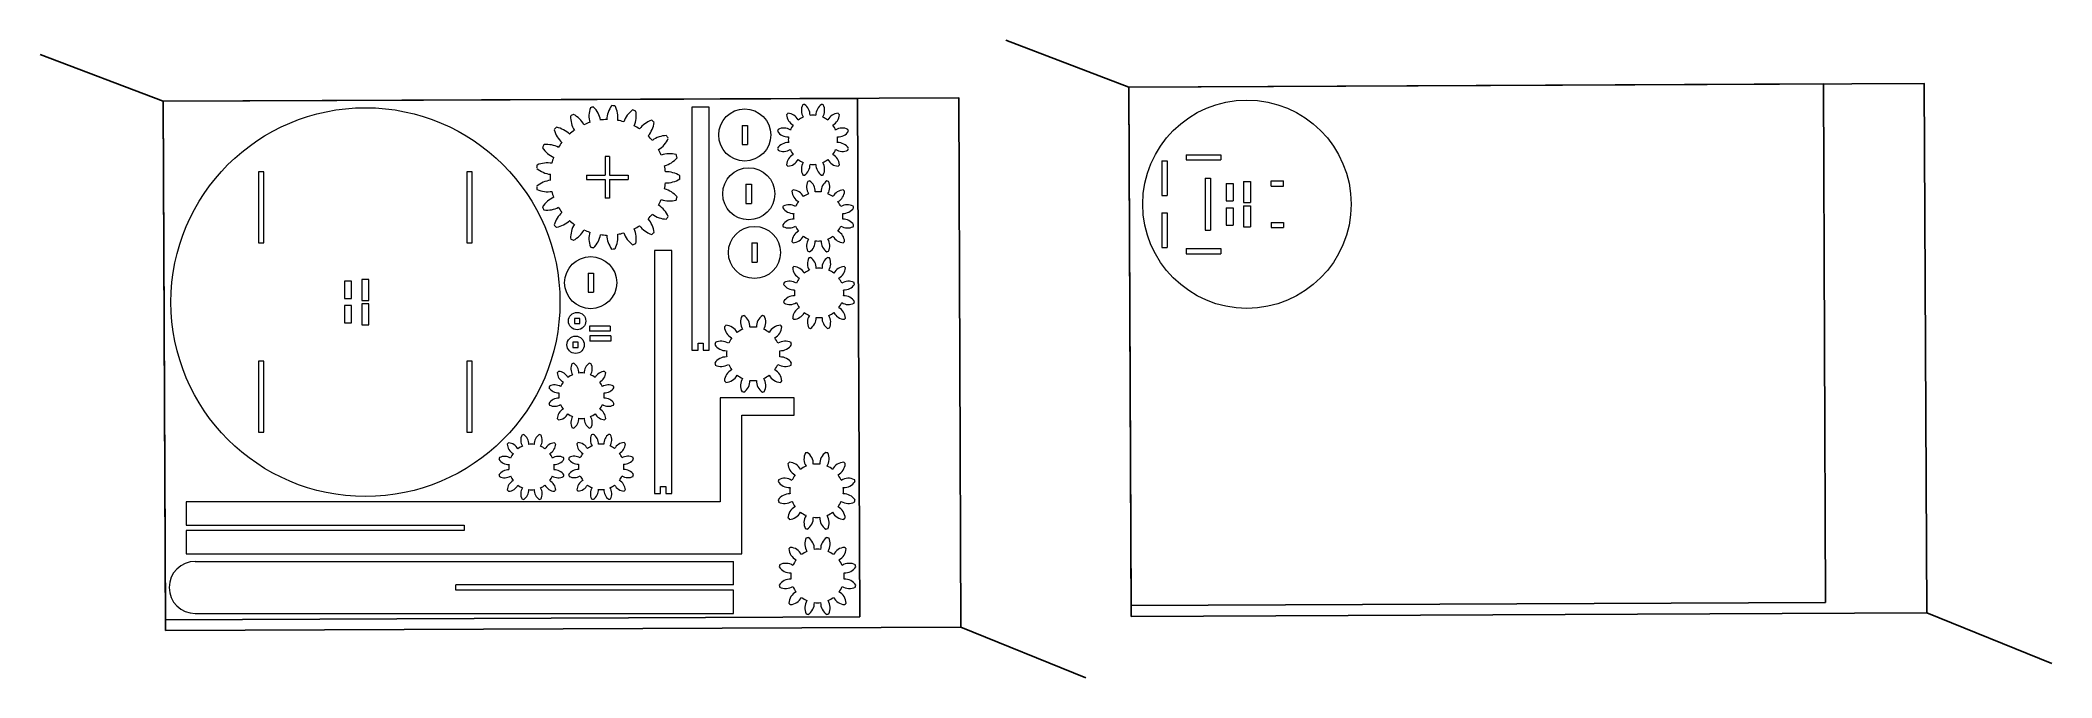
# Model space of a CAD drawing. Header units: millimetres. Extents: x 1712 to 2871, y 1778 to 2146.
import ezdxf

# ---------------------------------------------------------------- set-up
doc = ezdxf.new("R2010")
doc.units = ezdxf.units.MM

msp = doc.modelspace()

# ---------------------------------------------------------------- linework, layer by layer
for p, q in [((2339.1, 2118.7), (2268.3, 2145.7)), ((1783.1, 2110.5), (1712.2, 2137.5)), ((2242.4, 1807.5), (2314.4, 1778.3)), ((2798.5, 1815.7), (2870.5, 1786.6))]:
    msp.add_line(p, q)
at = {"color": 1, "lineweight": 0}
for p, q in [((2097.5, 2107.1), (2087.5, 2107.1)), ((2087.5, 2107.1), (2087.5, 1967.1)), ((2097.5, 1967.1), (2097.5, 2107.1)), ((2116.4, 2096.6), (2116.4, 2085.6)), ((2116.4, 2096.6), (2119.5, 2096.6)), ((2119.5, 2096.6), (2119.5, 2085.6)), ((2116.4, 2085.6), (2119.5, 2085.6)), ((2037.6, 2078.7), (2037.6, 2067.9)), ((2040, 2078.7), (2037.6, 2078.7)), ((2040, 2078.7), (2040, 2067.9)), ((2358.1, 2076.2), (2358.1, 2056.2)), ((2358.1, 2076.2), (2361.1, 2076.2)), ((2361.1, 2076.2), (2361.1, 2056.2)), ((2372.1, 2079.7), (2392.1, 2079.7)), ((2372.1, 2079.7), (2372.1, 2076.7)), ((2372.1, 2076.7), (2392.1, 2076.7)), ((2392.1, 2079.7), (2392.1, 2076.7)), ((1837.9, 2069.9), (1837.9, 2028.9)), ((1841, 2069.9), (1837.9, 2069.9)), ((1841, 2028.9), (1841, 2069.9)), ((1957.9, 2069.9), (1957.9, 2028.9)), ((1961, 2069.9), (1957.9, 2069.9)), ((1961, 2028.9), (1961, 2069.9)), ((2026.8, 2067.9), (2037.6, 2067.9)), ((2026.8, 2067.9), (2026.8, 2065.5)), ((2026.8, 2065.5), (2037.6, 2065.5)), ((2037.6, 2065.5), (2037.6, 2054.7)), ((2040, 2067.9), (2050.8, 2067.9)), ((2040, 2065.5), (2050.8, 2065.5)), ((2040, 2065.5), (2040, 2054.7)), ((2050.8, 2067.9), (2050.8, 2065.5)), ((2118.6, 2062.7), (2118.6, 2051.7)), ((2118.6, 2062.7), (2121.7, 2062.7)), ((2121.7, 2062.7), (2121.7, 2051.7)), ((2383.1, 2066.2), (2383.1, 2036.2)), ((2383.1, 2066.2), (2386.1, 2066.2)), ((2386.1, 2066.2), (2386.1, 2036.2)), ((2395.1, 2063.2), (2395.1, 2053.2)), ((2395.1, 2063.2), (2399.1, 2063.2)), ((2399.1, 2063.2), (2399.1, 2053.2)), ((2405.1, 2064.2), (2405.1, 2052.2)), ((2405.1, 2064.2), (2409.1, 2064.2)), ((2409.1, 2064.2), (2409.1, 2052.2)), ((2421.1, 2064.7), (2428.1, 2064.7)), ((2421.1, 2061.7), (2421.1, 2064.7)), ((2421.1, 2061.7), (2428.1, 2061.7)), ((2428.1, 2061.7), (2428.1, 2064.7)), ((2040, 2054.7), (2037.6, 2054.7)), ((2118.6, 2051.7), (2121.7, 2051.7)), ((2358.1, 2056.2), (2361.1, 2056.2)), ((2395.1, 2053.2), (2399.1, 2053.2)), ((2405.1, 2052.2), (2409.1, 2052.2)), ((2405.1, 2050.2), (2405.1, 2038.2)), ((2405.1, 2050.2), (2409.1, 2050.2)), ((2409.1, 2050.2), (2409.1, 2038.2)), ((2358.1, 2046.2), (2358.1, 2026.2)), ((2358.1, 2046.2), (2361.1, 2046.2)), ((2361.1, 2046.2), (2361.1, 2026.2)), ((2395.1, 2049.2), (2395.1, 2039.2)), ((2395.1, 2049.2), (2399.1, 2049.2)), ((2395.1, 2039.2), (2399.1, 2039.2)), ((2399.1, 2049.2), (2399.1, 2039.2)), ((2421.1, 2040.7), (2421.1, 2037.7)), ((2421.1, 2040.7), (2428.1, 2040.7)), ((2428.1, 2040.7), (2428.1, 2037.7)), ((1837.9, 2028.9), (1841, 2028.9)), ((1957.9, 2028.9), (1961, 2028.9)), ((2121.9, 2028.9), (2121.9, 2017.9)), ((2121.9, 2028.9), (2125, 2028.9)), ((2125, 2028.9), (2125, 2017.9)), ((2383.1, 2036.2), (2386.1, 2036.2)), ((2405.1, 2038.2), (2409.1, 2038.2)), ((2421.1, 2037.7), (2428.1, 2037.7)), ((2075.9, 2024.6), (2065.9, 2024.6)), ((2065.9, 2024.6), (2065.9, 1884.6)), ((2075.9, 1884.6), (2075.9, 2024.6)), ((2121.9, 2017.9), (2125, 2017.9)), ((2358.1, 2026.2), (2361.1, 2026.2)), ((2372.1, 2025.7), (2392.1, 2025.7)), ((2372.1, 2025.7), (2372.1, 2022.7)), ((2372.1, 2022.7), (2392.1, 2022.7)), ((2392.1, 2025.7), (2392.1, 2022.7)), ((1887.5, 2006.8), (1887.5, 1996.8)), ((1891.5, 2006.8), (1887.5, 2006.8)), ((1891.5, 1996.8), (1891.5, 2006.8)), ((1897.5, 2007.8), (1897.5, 1995.8)), ((1901.5, 2007.8), (1897.5, 2007.8)), ((1901.5, 1995.8), (1901.5, 2007.8)), ((2027.7, 2011.5), (2027.7, 2000.5)), ((2027.7, 2011.5), (2030.8, 2011.5)), ((2030.8, 2011.5), (2030.8, 2000.5)), ((1887.5, 1996.8), (1891.5, 1996.8)), ((1887.5, 1992.8), (1887.5, 1982.8)), ((1891.5, 1992.8), (1887.5, 1992.8)), ((1891.5, 1982.8), (1891.5, 1992.8)), ((1897.5, 1995.8), (1901.5, 1995.8)), ((1897.5, 1993.8), (1897.5, 1981.8)), ((1901.5, 1993.8), (1897.5, 1993.8)), ((1901.5, 1981.8), (1901.5, 1993.8)), ((2027.7, 2000.5), (2030.8, 2000.5)), ((1887.5, 1982.8), (1891.5, 1982.8)), ((1897.5, 1981.8), (1901.5, 1981.8)), ((2022.9, 1985.4), (2019.9, 1985.4)), ((2019.9, 1985.4), (2019.9, 1982.4)), ((2019.9, 1982.4), (2022.9, 1982.4)), ((2022.9, 1982.4), (2022.9, 1985.4)), ((2040.5, 1981), (2028.5, 1981)), ((2028.5, 1981), (2028.5, 1978)), ((2040.5, 1981), (2040.5, 1978)), ((2022, 1971.7), (2019, 1971.7)), ((2019, 1971.7), (2019, 1968.7)), ((2022, 1968.7), (2022, 1971.7)), ((2040.5, 1978), (2028.5, 1978)), ((2040.7, 1975.3), (2028.7, 1975.3)), ((2028.7, 1975.3), (2028.7, 1972.3)), ((2040.7, 1972.3), (2028.7, 1972.3)), ((2040.7, 1975.3), (2040.7, 1972.3)), ((2091, 1971.1), (2094, 1971.1)), ((2091, 1967.1), (2091, 1971.1)), ((2094, 1971.1), (2094, 1967.1)), ((1837.9, 1960.8), (1837.9, 1919.8)), ((1841, 1960.8), (1837.9, 1960.8)), ((1841, 1919.8), (1841, 1960.8)), ((1957.9, 1960.8), (1957.9, 1919.8)), ((1961, 1960.8), (1957.9, 1960.8)), ((1961, 1919.8), (1961, 1960.8)), ((2019, 1968.7), (2022, 1968.7)), ((2087.5, 1967.1), (2091, 1967.1)), ((2094, 1967.1), (2097.5, 1967.1)), ((2103.8, 1939.7), (2103.8, 1879.7)), ((2146.3, 1939.7), (2103.8, 1939.7)), ((2146.3, 1929.7), (2146.3, 1939.7)), ((2116.3, 1849.7), (2116.3, 1929.7)), ((2116.3, 1929.7), (2146.3, 1929.7)), ((1837.9, 1919.8), (1841, 1919.8)), ((1957.9, 1919.8), (1961, 1919.8)), ((2069.4, 1888.6), (2072.4, 1888.6)), ((2069.4, 1884.6), (2069.4, 1888.6)), ((2072.4, 1888.6), (2072.4, 1884.6)), ((1796.3, 1879.7), (1796.3, 1866.2)), ((2103.8, 1879.7), (1796.3, 1879.7)), ((2065.9, 1884.6), (2069.4, 1884.6)), ((2072.4, 1884.6), (2075.9, 1884.6)), ((1796.3, 1866.2), (1956.3, 1866.2)), ((1956.3, 1866.2), (1956.3, 1863.2)), ((1796.3, 1863.2), (1796.3, 1849.7)), ((1956.3, 1863.2), (1796.3, 1863.2)), ((1796.3, 1849.7), (2116.3, 1849.7)), ((1801.5, 1845.4), (2111.5, 1845.4)), ((2111.5, 1832), (2111.5, 1845.4)), ((2111.5, 1832), (1951.5, 1832)), ((1951.5, 1828.9), (1951.5, 1832)), ((2111.5, 1828.9), (1951.5, 1828.9)), ((2111.5, 1815.4), (2111.5, 1828.9)), ((1801.5, 1815.4), (2111.5, 1815.4))]:
    msp.add_line(p, q, dxfattribs=at)
for points in [[(2340.5, 1813.7), (2798.5, 1815.7), (2797.1, 2120.7), (2339.1, 2118.7)], [(2740.3, 1821.7), (2739, 2120.5), (2339.1, 2118.7), (2340.4, 1820)], [(1784.4, 1805.5), (2242.4, 1807.5), (2241.1, 2112.5), (1783.1, 2110.5)], [(2184.2, 1813.5), (2182.9, 2112.2), (1783.1, 2110.5), (1784.4, 1811.8)]]:
    msp.add_lwpolyline(points, close=True)
for centre, radius in [((2407.1, 2051.2), 60), ((1899.5, 1994.8), 112), ((2117.9, 2091.1), 15), ((2120.2, 2057.2), 15), ((2123.5, 2023.4), 15), ((2029.2, 2006), 15), ((2021.4, 1983.9), 5), ((2020.5, 1970.2), 5)]:
    msp.add_circle(centre, radius, dxfattribs=at)
for centre, radius, start, end in [((2157.7, 2105.3), 7.2, 153.3443, 212.0111), ((2157.2, 2088.3), 21, 103.5248, 106.4752), ((2148.3, 2102.7), 7.2, 357.9889, 56.6557), ((2166.1, 2102.7), 7.2, 123.3443, 182.0111), ((2157.2, 2088.3), 21, 73.5248, 76.4752), ((2156.7, 2105.3), 7.2, 327.9889, 26.6557), ((2039.1, 2066.7), 41.4, 118.6351, 121.3649), ((2032.7, 2101.6), 15.1, 178.4182, 211.2381), ((2012.1, 2089.7), 15.1, 28.7619, 61.5818), ((2039.1, 2066.7), 33.3, 108.4097, 114.4474), ((2043.3, 2101.9), 15.1, 161.2753, 194.0953), ((2039.1, 2066.7), 41.4, 101.4922, 104.222), ((2020.1, 2096.6), 15.1, 11.619, 44.439), ((2039.1, 2066.7), 33.3, 91.2668, 97.3046), ((2053.5, 2099.1), 15.1, 144.1324, 176.9524), ((2039.1, 2066.7), 41.4, 84.3494, 87.0792), ((2029.8, 2100.9), 15.1, 354.4761, 27.2961), ((2039.1, 2066.7), 33.3, 74.124, 80.1617), ((2062.4, 2093.5), 15.1, 126.9896, 159.8096), ((2039.1, 2066.7), 41.4, 67.2065, 69.9363), ((2040.3, 2102.2), 15.1, 337.3333, 10.1533), ((2069.3, 2085.4), 15.1, 109.8467, 142.6667), ((2050.7, 2100.2), 15.1, 320.1904, 353.0104), ((2039.1, 2066.7), 41.4, 50.0637, 52.7935), ((2157.2, 2088.3), 21, 133.5248, 136.4752), ((2149.2, 2103.2), 7.2, 183.3443, 242.0111), ((2142.3, 2096.4), 7.2, 27.9889, 86.6557), ((2157.2, 2088.3), 14.2, 143.2561, 156.7439), ((2157.2, 2088.3), 14.2, 113.2561, 126.7439), ((2157.2, 2088.3), 14.2, 83.2561, 96.7439), ((2157.2, 2088.3), 14.2, 53.2561, 66.7439), ((2172.1, 2096.4), 7.2, 93.3443, 152.0111), ((2165.2, 2103.2), 7.2, 297.9889, 356.6557), ((2157.2, 2088.3), 14.2, 23.2561, 36.7439), ((2157.2, 2088.3), 21, 43.5248, 46.4752), ((2039.1, 2066.7), 41.4, 152.9208, 155.6506), ((2003.9, 2070.5), 15.1, 63.0476, 95.8676), ((2039.1, 2066.7), 41.4, 135.778, 138.5078), ((2022.7, 2098.1), 15.1, 195.561, 228.381), ((2006.6, 2080.7), 15.1, 45.9047, 78.7247), ((2039.1, 2066.7), 33.3, 142.6954, 148.7332), ((2039.1, 2066.7), 33.3, 125.5526, 131.5903), ((2039.1, 2066.7), 33.3, 56.9811, 63.0189), ((2039.1, 2066.7), 33.3, 39.8383, 45.876), ((2073.5, 2075.7), 15.1, 92.7039, 125.5239), ((2060.1, 2095.3), 15.1, 303.0476, 335.8676), ((2039.1, 2066.7), 41.4, 32.9208, 35.6506), ((2157.2, 2088.3), 21, 163.5248, 166.4752), ((2142.8, 2097.2), 7.2, 213.3443, 272.0111), ((2142.8, 2079.5), 7.2, 87.9889, 146.6557), ((2140.3, 2087.9), 7.2, 57.9889, 116.6557), ((2157.2, 2088.3), 14.2, 173.2561, 186.7439), ((2174.1, 2087.9), 7.2, 63.3443, 122.0111), ((2171.6, 2097.2), 7.2, 267.9889, 326.6557), ((2157.2, 2088.3), 14.2, 353.2561, 6.7439), ((2171.6, 2079.5), 7.2, 33.3443, 92.0111), ((2157.2, 2088.3), 21, 13.5248, 16.4752), ((2039.1, 2066.7), 41.4, 170.0637, 172.7935), ((2004.3, 2059.9), 15.1, 80.1904, 113.0104), ((2014.2, 2091.9), 15.1, 212.7039, 245.5239), ((2039.1, 2066.7), 33.3, 159.8383, 165.876), ((2039.1, 2066.7), 33.3, 22.6954, 28.7332), ((2074.6, 2065.2), 15.1, 75.561, 108.381), ((2067.6, 2087.9), 15.1, 285.9047, 318.7247), ((2039.1, 2066.7), 33.3, 5.5526, 11.5903), ((2039.1, 2066.7), 41.4, 15.778, 18.5078), ((2157.2, 2088.3), 21, 193.5248, 196.4752), ((2140.3, 2088.8), 7.2, 243.3443, 302.0111), ((2149.2, 2073.5), 7.2, 117.9889, 176.6557), ((2157.2, 2088.3), 21, 223.5248, 226.4752), ((2142.3, 2080.3), 7.2, 273.3443, 332.0111), ((2157.2, 2088.3), 14.2, 203.2561, 216.7439), ((2157.2, 2088.3), 14.2, 233.2561, 246.7439), ((2157.7, 2071.4), 7.2, 147.9889, 206.6557), ((2148.3, 2073.9), 7.2, 303.3443, 2.0111), ((2157.2, 2088.3), 14.2, 263.2561, 276.7439), ((2166.1, 2073.9), 7.2, 177.9889, 236.6557), ((2157.2, 2088.3), 14.2, 293.2561, 306.7439), ((2156.7, 2071.4), 7.2, 333.3443, 32.0111), ((2172.1, 2080.3), 7.2, 207.9889, 266.6557), ((2157.2, 2088.3), 14.2, 323.2561, 336.7439), ((2165.2, 2073.5), 7.2, 3.3443, 62.0111), ((2174.1, 2088.8), 7.2, 237.9889, 296.6557), ((2157.2, 2088.3), 21, 313.5248, 316.4752), ((2157.2, 2088.3), 21, 343.5248, 346.4752), ((2007.9, 2083.4), 15.1, 229.8467, 262.6667), ((2007.9, 2050), 15.1, 97.3333, 130.1533), ((2039.1, 2066.7), 33.3, 176.9811, 183.0189), ((2039.1, 2066.7), 33.3, 348.4097, 354.4474), ((2072.6, 2054.8), 15.1, 58.4182, 91.2381), ((2072.6, 2078.6), 15.1, 268.7619, 301.5818), ((2039.1, 2066.7), 41.4, 358.6351, 1.3649), ((2157.2, 2088.3), 21, 253.5248, 256.4752), ((2160.7, 2061.1), 7.2, 153.3443, 212.0111), ((2160.2, 2044.2), 21, 103.5248, 106.4752), ((2151.3, 2058.6), 7.2, 357.9889, 56.6557), ((2169.1, 2058.6), 7.2, 123.3443, 182.0111), ((2157.2, 2088.3), 21, 283.5248, 286.4752), ((2160.2, 2044.2), 21, 73.5248, 76.4752), ((2159.7, 2061.1), 7.2, 327.9889, 26.6557), ((2039.1, 2066.7), 41.4, 187.2065, 189.9363), ((2004.3, 2073.5), 15.1, 246.9896, 279.8096), ((2014.2, 2041.5), 15.1, 114.4761, 147.2961), ((2039.1, 2066.7), 33.3, 194.124, 200.1617), ((2039.1, 2066.7), 33.3, 331.2668, 337.3046), ((2060.1, 2038), 15.1, 24.1324, 56.9524), ((2074.6, 2068.2), 15.1, 251.619, 284.439), ((2067.6, 2045.5), 15.1, 41.2753, 74.0953), ((2039.1, 2066.7), 41.4, 341.4922, 344.222), ((2160.2, 2044.2), 21, 163.5248, 166.4752), ((2143.3, 2043.7), 7.2, 57.9889, 116.6557), ((2160.2, 2044.2), 21, 133.5248, 136.4752), ((2152.2, 2059.1), 7.2, 183.3443, 242.0111), ((2145.3, 2052.3), 7.2, 27.9889, 86.6557), ((2160.2, 2044.2), 14.2, 143.2561, 156.7439), ((2160.2, 2044.2), 14.2, 113.2561, 126.7439), ((2160.2, 2044.2), 14.2, 83.2561, 96.7439), ((2160.2, 2044.2), 14.2, 53.2561, 66.7439), ((2175.1, 2052.3), 7.2, 93.3443, 152.0111), ((2168.2, 2059.1), 7.2, 297.9889, 356.6557), ((2160.2, 2044.2), 14.2, 23.2561, 36.7439), ((2177.1, 2043.7), 7.2, 63.3443, 122.0111), ((2160.2, 2044.2), 21, 43.5248, 46.4752), ((2160.2, 2044.2), 21, 13.5248, 16.4752), ((2039.1, 2066.7), 41.4, 204.3494, 207.0792), ((2003.9, 2062.9), 15.1, 264.1324, 296.9524), ((2022.7, 2035.2), 15.1, 131.619, 164.439), ((2039.1, 2066.7), 41.4, 221.4922, 224.222), ((2006.6, 2052.7), 15.1, 281.2753, 314.0953), ((2039.1, 2066.7), 33.3, 211.2668, 217.3046), ((2039.1, 2066.7), 33.3, 228.4097, 234.4474), ((2032.7, 2031.8), 15.1, 148.7619, 181.5818), ((2039.1, 2066.7), 33.3, 296.9811, 303.0189), ((2069.3, 2048), 15.1, 217.3333, 250.1533), ((2039.1, 2066.7), 33.3, 314.124, 320.1617), ((2050.7, 2033.1), 15.1, 6.9896, 39.8096), ((2073.5, 2057.7), 15.1, 234.4761, 267.2961), ((2039.1, 2066.7), 41.4, 324.3494, 327.0792), ((2145.8, 2053.1), 7.2, 213.3443, 272.0111), ((2145.8, 2035.4), 7.2, 87.9889, 146.6557), ((2160.2, 2044.2), 21, 193.5248, 196.4752), ((2143.3, 2044.7), 7.2, 243.3443, 302.0111), ((2160.2, 2044.2), 14.2, 173.2561, 186.7439), ((2160.2, 2044.2), 14.2, 203.2561, 216.7439), ((2160.2, 2044.2), 14.2, 323.2561, 336.7439), ((2177.1, 2044.7), 7.2, 237.9889, 296.6557), ((2174.6, 2053.1), 7.2, 267.9889, 326.6557), ((2160.2, 2044.2), 14.2, 353.2561, 6.7439), ((2174.6, 2035.4), 7.2, 33.3443, 92.0111), ((2160.2, 2044.2), 21, 343.5248, 346.4752), ((2039.1, 2066.7), 41.4, 238.6351, 241.3649), ((2012.1, 2043.7), 15.1, 298.4182, 331.2381), ((2039.1, 2066.7), 33.3, 245.5526, 251.5903), ((2043.3, 2031.5), 15.1, 165.9047, 198.7247), ((2020.1, 2036.7), 15.1, 315.561, 348.381), ((2039.1, 2066.7), 33.3, 262.6954, 268.7332), ((2053.5, 2034.2), 15.1, 183.0476, 215.8676), ((2029.8, 2032.5), 15.1, 332.7039, 5.5239), ((2039.1, 2066.7), 33.3, 279.8383, 285.876), ((2062.4, 2039.9), 15.1, 200.1904, 233.0104), ((2039.1, 2066.7), 41.4, 290.0637, 292.7935), ((2040.3, 2031.2), 15.1, 349.8467, 22.6667), ((2039.1, 2066.7), 41.4, 307.2065, 309.9363), ((2152.2, 2029.3), 7.2, 117.9889, 176.6557), ((2160.2, 2044.2), 21, 223.5248, 226.4752), ((2145.3, 2036.2), 7.2, 273.3443, 332.0111), ((2160.2, 2044.2), 14.2, 233.2561, 246.7439), ((2160.7, 2027.3), 7.2, 147.9889, 206.6557), ((2151.3, 2029.8), 7.2, 303.3443, 2.0111), ((2160.2, 2044.2), 14.2, 263.2561, 276.7439), ((2169.1, 2029.8), 7.2, 177.9889, 236.6557), ((2160.2, 2044.2), 14.2, 293.2561, 306.7439), ((2159.7, 2027.3), 7.2, 333.3443, 32.0111), ((2175.1, 2036.2), 7.2, 207.9889, 266.6557), ((2168.2, 2029.3), 7.2, 3.3443, 62.0111), ((2160.2, 2044.2), 21, 313.5248, 316.4752), ((2039.1, 2066.7), 41.4, 255.778, 258.5078), ((2039.1, 2066.7), 41.4, 272.9208, 275.6506), ((2161.2, 2017), 7.2, 153.3443, 212.0111), ((2160.2, 2044.2), 21, 253.5248, 256.4752), ((2160.7, 2000.1), 21, 103.5248, 106.4752), ((2151.8, 2014.5), 7.2, 357.9889, 56.6557), ((2169.6, 2014.5), 7.2, 123.3443, 182.0111), ((2160.2, 2044.2), 21, 283.5248, 286.4752), ((2160.7, 2000.1), 21, 73.5248, 76.4752), ((2160.2, 2017), 7.2, 327.9889, 26.6557), ((2160.7, 2000.1), 21, 163.5248, 166.4752), ((2146.3, 2009), 7.2, 213.3443, 272.0111), ((2143.8, 1999.6), 7.2, 57.9889, 116.6557), ((2160.7, 2000.1), 21, 133.5248, 136.4752), ((2152.7, 2015), 7.2, 183.3443, 242.0111), ((2145.8, 2008.1), 7.2, 27.9889, 86.6557), ((2160.7, 2000.1), 14.2, 143.2561, 156.7439), ((2160.7, 2000.1), 14.2, 113.2561, 126.7439), ((2160.7, 2000.1), 14.2, 83.2561, 96.7439), ((2160.7, 2000.1), 14.2, 53.2561, 66.7439), ((2175.6, 2008.1), 7.2, 93.3443, 152.0111), ((2168.7, 2015), 7.2, 297.9889, 356.6557), ((2160.7, 2000.1), 14.2, 23.2561, 36.7439), ((2177.6, 1999.6), 7.2, 63.3443, 122.0111), ((2175.1, 2009), 7.2, 267.9889, 326.6557), ((2160.7, 2000.1), 21, 43.5248, 46.4752), ((2160.7, 2000.1), 21, 13.5248, 16.4752), ((2146.3, 1991.2), 7.2, 87.9889, 146.6557), ((2160.7, 2000.1), 21, 193.5248, 196.4752), ((2143.8, 2000.6), 7.2, 243.3443, 302.0111), ((2160.7, 2000.1), 14.2, 173.2561, 186.7439), ((2160.7, 2000.1), 14.2, 203.2561, 216.7439), ((2160.7, 2000.1), 14.2, 323.2561, 336.7439), ((2177.6, 2000.6), 7.2, 237.9889, 296.6557), ((2160.7, 2000.1), 14.2, 353.2561, 6.7439), ((2175.1, 1991.2), 7.2, 33.3443, 92.0111), ((2160.7, 2000.1), 21, 343.5248, 346.4752), ((2122.8, 1965), 22.7, 133.5248, 136.4752), ((2114, 1981.1), 7.8, 183.3443, 242.0111), ((2106.6, 1973.7), 7.8, 27.9889, 86.6557), ((2123.3, 1983.3), 7.8, 153.3443, 212.0111), ((2122.8, 1965), 22.7, 103.5248, 106.4752), ((2113.1, 1980.6), 7.8, 357.9889, 56.6557), ((2132.4, 1980.6), 7.8, 123.3443, 182.0111), ((2122.8, 1965), 22.7, 73.5248, 76.4752), ((2122.2, 1983.3), 7.8, 327.9889, 26.6557), ((2138.9, 1973.7), 7.8, 93.3443, 152.0111), ((2131.5, 1981.1), 7.8, 297.9889, 356.6557), ((2122.8, 1965), 22.7, 43.5248, 46.4752), ((2152.7, 1985.2), 7.2, 117.9889, 176.6557), ((2160.7, 2000.1), 21, 223.5248, 226.4752), ((2145.8, 1992.1), 7.2, 273.3443, 332.0111), ((2160.7, 2000.1), 14.2, 233.2561, 246.7439), ((2161.2, 1983.2), 7.2, 147.9889, 206.6557), ((2151.8, 1985.7), 7.2, 303.3443, 2.0111), ((2160.7, 2000.1), 14.2, 263.2561, 276.7439), ((2169.6, 1985.7), 7.2, 177.9889, 236.6557), ((2160.7, 2000.1), 14.2, 293.2561, 306.7439), ((2160.2, 1983.2), 7.2, 333.3443, 32.0111), ((2175.6, 1992.1), 7.2, 207.9889, 266.6557), ((2168.7, 1985.2), 7.2, 3.3443, 62.0111), ((2160.7, 2000.1), 21, 313.5248, 316.4752), ((2122.8, 1965), 22.7, 163.5248, 166.4752), ((2107.1, 1974.6), 7.8, 213.3443, 272.0111), ((2104.4, 1964.5), 7.8, 57.9889, 116.6557), ((2122.8, 1965), 15.4, 143.2561, 156.7439), ((2122.8, 1965), 15.4, 113.2561, 126.7439), ((2122.8, 1965), 15.4, 83.2561, 96.7439), ((2122.8, 1965), 15.4, 53.2561, 66.7439), ((2122.8, 1965), 15.4, 23.2561, 36.7439), ((2141.1, 1964.5), 7.8, 63.3443, 122.0111), ((2138.4, 1974.6), 7.8, 267.9889, 326.6557), ((2122.8, 1965), 22.7, 13.5248, 16.4752), ((2160.7, 2000.1), 21, 253.5248, 256.4752), ((2160.7, 2000.1), 21, 283.5248, 286.4752), ((2024.4, 1956.4), 6.6, 153.3443, 212.0111), ((2023.9, 1940.9), 19.2, 103.5248, 106.4752), ((2015.8, 1954.1), 6.6, 357.9889, 56.6557), ((2032, 1954.1), 6.6, 123.3443, 182.0111), ((2023.9, 1940.9), 19.2, 73.5248, 76.4752), ((2023.5, 1956.4), 6.6, 327.9889, 26.6557), ((2107.1, 1955.4), 7.8, 87.9889, 146.6557), ((2122.8, 1965), 22.7, 193.5248, 196.4752), ((2104.4, 1965.5), 7.8, 243.3443, 302.0111), ((2122.8, 1965), 15.4, 173.2561, 186.7439), ((2122.8, 1965), 15.4, 203.2561, 216.7439), ((2122.8, 1965), 15.4, 323.2561, 336.7439), ((2141.1, 1965.5), 7.8, 237.9889, 296.6557), ((2122.8, 1965), 15.4, 353.2561, 6.7439), ((2138.4, 1955.4), 7.8, 33.3443, 92.0111), ((2122.8, 1965), 22.7, 343.5248, 346.4752), ((2023.9, 1940.9), 19.2, 163.5248, 166.4752), ((2008.4, 1940.5), 6.6, 57.9889, 116.6557), ((2023.9, 1940.9), 19.2, 133.5248, 136.4752), ((2016.5, 1954.6), 6.6, 183.3443, 242.0111), ((2010.3, 1948.3), 6.6, 27.9889, 86.6557), ((2023.9, 1940.9), 13.1, 143.2561, 156.7439), ((2023.9, 1940.9), 13.1, 113.2561, 126.7439), ((2023.9, 1940.9), 13.1, 83.2561, 96.7439), ((2023.9, 1940.9), 13.1, 53.2561, 66.7439), ((2037.6, 1948.3), 6.6, 93.3443, 152.0111), ((2031.3, 1954.6), 6.6, 297.9889, 356.6557), ((2023.9, 1940.9), 13.1, 23.2561, 36.7439), ((2039.4, 1940.5), 6.6, 63.3443, 122.0111), ((2023.9, 1940.9), 19.2, 43.5248, 46.4752), ((2023.9, 1940.9), 19.2, 13.5248, 16.4752), ((2114, 1948.9), 7.8, 117.9889, 176.6557), ((2122.8, 1965), 22.7, 223.5248, 226.4752), ((2106.6, 1956.3), 7.8, 273.3443, 332.0111), ((2122.8, 1965), 15.4, 233.2561, 246.7439), ((2123.3, 1946.7), 7.8, 147.9889, 206.6557), ((2113.1, 1949.4), 7.8, 303.3443, 2.0111), ((2122.8, 1965), 15.4, 263.2561, 276.7439), ((2132.4, 1949.4), 7.8, 177.9889, 236.6557), ((2122.8, 1965), 15.4, 293.2561, 306.7439), ((2122.2, 1946.7), 7.8, 333.3443, 32.0111), ((2138.9, 1956.3), 7.8, 207.9889, 266.6557), ((2131.5, 1948.9), 7.8, 3.3443, 62.0111), ((2122.8, 1965), 22.7, 313.5248, 316.4752), ((2010.7, 1949.1), 6.6, 213.3443, 272.0111), ((2010.7, 1932.8), 6.6, 87.9889, 146.6557), ((2023.9, 1940.9), 19.2, 193.5248, 196.4752), ((2008.4, 1941.4), 6.6, 243.3443, 302.0111), ((2023.9, 1940.9), 13.1, 173.2561, 186.7439), ((2023.9, 1940.9), 13.1, 203.2561, 216.7439), ((2023.9, 1940.9), 13.1, 323.2561, 336.7439), ((2039.4, 1941.4), 6.6, 237.9889, 296.6557), ((2037.1, 1949.1), 6.6, 267.9889, 326.6557), ((2023.9, 1940.9), 13.1, 353.2561, 6.7439), ((2037.1, 1932.8), 6.6, 33.3443, 92.0111), ((2023.9, 1940.9), 19.2, 343.5248, 346.4752), ((2122.8, 1965), 22.7, 253.5248, 256.4752), ((2122.8, 1965), 22.7, 283.5248, 286.4752), ((2016.5, 1927.3), 6.6, 117.9889, 176.6557), ((2023.9, 1940.9), 19.2, 223.5248, 226.4752), ((2010.3, 1933.6), 6.6, 273.3443, 332.0111), ((2023.9, 1940.9), 13.1, 233.2561, 246.7439), ((2024.4, 1925.4), 6.6, 147.9889, 206.6557), ((2015.8, 1927.7), 6.6, 303.3443, 2.0111), ((2023.9, 1940.9), 13.1, 263.2561, 276.7439), ((2032, 1927.7), 6.6, 177.9889, 236.6557), ((2023.9, 1940.9), 13.1, 293.2561, 306.7439), ((2023.5, 1925.4), 6.6, 333.3443, 32.0111), ((2037.6, 1933.6), 6.6, 207.9889, 266.6557), ((2031.3, 1927.3), 6.6, 3.3443, 62.0111), ((2023.9, 1940.9), 19.2, 313.5248, 316.4752), ((1995.1, 1899.8), 19.2, 133.5248, 136.4752), ((1987.7, 1913.4), 6.6, 183.3443, 242.0111), ((1981.5, 1907.1), 6.6, 27.9889, 86.6557), ((1995.1, 1899.8), 13.1, 113.2561, 126.7439), ((1995.5, 1915.3), 6.6, 153.3443, 212.0111), ((1995.1, 1899.8), 19.2, 103.5248, 106.4752), ((1987, 1913), 6.6, 357.9889, 56.6557), ((1995.1, 1899.8), 13.1, 83.2561, 96.7439), ((2003.2, 1913), 6.6, 123.3443, 182.0111), ((1995.1, 1899.8), 19.2, 73.5248, 76.4752), ((1994.7, 1915.3), 6.6, 327.9889, 26.6557), ((1995.1, 1899.8), 13.1, 53.2561, 66.7439), ((2008.7, 1907.1), 6.6, 93.3443, 152.0111), ((2002.5, 1913.4), 6.6, 297.9889, 356.6557), ((1995.1, 1899.8), 19.2, 43.5248, 46.4752), ((2023.9, 1940.9), 19.2, 253.5248, 256.4752), ((2035.2, 1899.9), 19.2, 133.5248, 136.4752), ((2027.8, 1913.5), 6.6, 183.3443, 242.0111), ((2021.5, 1907.3), 6.6, 27.9889, 86.6557), ((2035.2, 1899.9), 13.1, 113.2561, 126.7439), ((2023.9, 1940.9), 19.2, 283.5248, 286.4752), ((2035.6, 1915.4), 6.6, 153.3443, 212.0111), ((2035.2, 1899.9), 19.2, 103.5248, 106.4752), ((2027.1, 1913.1), 6.6, 357.9889, 56.6557), ((2035.2, 1899.9), 13.1, 83.2561, 96.7439), ((2043.3, 1913.1), 6.6, 123.3443, 182.0111), ((2035.2, 1899.9), 19.2, 73.5248, 76.4752), ((2034.7, 1915.4), 6.6, 327.9889, 26.6557), ((2035.2, 1899.9), 13.1, 53.2561, 66.7439), ((2048.8, 1907.3), 6.6, 93.3443, 152.0111), ((2042.6, 1913.5), 6.6, 297.9889, 356.6557), ((2035.2, 1899.9), 19.2, 43.5248, 46.4752), ((1995.1, 1899.8), 19.2, 163.5248, 166.4752), ((1981.9, 1907.9), 6.6, 213.3443, 272.0111), ((1979.6, 1899.3), 6.6, 57.9889, 116.6557), ((1995.1, 1899.8), 13.1, 173.2561, 186.7439), ((1995.1, 1899.8), 13.1, 143.2561, 156.7439), ((1995.1, 1899.8), 13.1, 23.2561, 36.7439), ((2010.6, 1899.3), 6.6, 63.3443, 122.0111), ((2008.3, 1907.9), 6.6, 267.9889, 326.6557), ((1995.1, 1899.8), 13.1, 353.2561, 6.7439), ((1995.1, 1899.8), 19.2, 13.5248, 16.4752), ((2035.2, 1899.9), 19.2, 163.5248, 166.4752), ((2022, 1908), 6.6, 213.3443, 272.0111), ((2019.7, 1899.4), 6.6, 57.9889, 116.6557), ((2035.2, 1899.9), 13.1, 173.2561, 186.7439), ((2035.2, 1899.9), 13.1, 143.2561, 156.7439), ((2035.2, 1899.9), 13.1, 23.2561, 36.7439), ((2050.7, 1899.4), 6.6, 63.3443, 122.0111), ((2048.4, 1908), 6.6, 267.9889, 326.6557), ((2035.2, 1899.9), 13.1, 353.2561, 6.7439), ((2035.2, 1899.9), 19.2, 13.5248, 16.4752), ((2159.3, 1886.1), 22.7, 133.5248, 136.4752), ((2150.5, 1902.2), 7.8, 183.3443, 242.0111), ((2143.1, 1894.8), 7.8, 27.9889, 86.6557), ((2159.3, 1886.1), 15.4, 113.2561, 126.7439), ((2159.8, 1904.4), 7.8, 153.3443, 212.0111), ((2159.3, 1886.1), 22.7, 103.5248, 106.4752), ((2149.6, 1901.7), 7.8, 357.9889, 56.6557), ((2159.3, 1886.1), 15.4, 83.2561, 96.7439), ((2168.9, 1901.7), 7.8, 123.3443, 182.0111), ((2159.3, 1886.1), 22.7, 73.5248, 76.4752), ((2158.7, 1904.4), 7.8, 327.9889, 26.6557), ((2159.3, 1886.1), 15.4, 53.2561, 66.7439), ((2175.4, 1894.8), 7.8, 93.3443, 152.0111), ((2168, 1902.2), 7.8, 297.9889, 356.6557), ((2159.3, 1886.1), 22.7, 43.5248, 46.4752), ((1981.9, 1891.6), 6.6, 87.9889, 146.6557), ((1995.1, 1899.8), 19.2, 193.5248, 196.4752), ((1979.6, 1900.2), 6.6, 243.3443, 302.0111), ((1987.7, 1886.1), 6.6, 117.9889, 176.6557), ((1981.5, 1892.4), 6.6, 273.3443, 332.0111), ((1995.1, 1899.8), 13.1, 203.2561, 216.7439), ((1995.1, 1899.8), 13.1, 233.2561, 246.7439), ((1995.1, 1899.8), 13.1, 293.2561, 306.7439), ((2008.7, 1892.4), 6.6, 207.9889, 266.6557), ((1995.1, 1899.8), 13.1, 323.2561, 336.7439), ((2002.5, 1886.1), 6.6, 3.3443, 62.0111), ((2010.6, 1900.2), 6.6, 237.9889, 296.6557), ((2008.3, 1891.6), 6.6, 33.3443, 92.0111), ((1995.1, 1899.8), 19.2, 343.5248, 346.4752), ((2022, 1891.8), 6.6, 87.9889, 146.6557), ((2035.2, 1899.9), 19.2, 193.5248, 196.4752), ((2019.7, 1900.3), 6.6, 243.3443, 302.0111), ((2027.8, 1886.2), 6.6, 117.9889, 176.6557), ((2021.5, 1892.5), 6.6, 273.3443, 332.0111), ((2035.2, 1899.9), 13.1, 203.2561, 216.7439), ((2035.2, 1899.9), 13.1, 233.2561, 246.7439), ((2035.2, 1899.9), 13.1, 293.2561, 306.7439), ((2048.8, 1892.5), 6.6, 207.9889, 266.6557), ((2035.2, 1899.9), 13.1, 323.2561, 336.7439), ((2042.6, 1886.2), 6.6, 3.3443, 62.0111), ((2050.7, 1900.3), 6.6, 237.9889, 296.6557), ((2048.4, 1891.8), 6.6, 33.3443, 92.0111), ((2035.2, 1899.9), 19.2, 343.5248, 346.4752), ((2159.3, 1886.1), 22.7, 163.5248, 166.4752), ((2143.6, 1895.7), 7.8, 213.3443, 272.0111), ((2140.9, 1885.5), 7.8, 57.9889, 116.6557), ((2159.3, 1886.1), 15.4, 143.2561, 156.7439), ((2159.3, 1886.1), 15.4, 23.2561, 36.7439), ((2177.6, 1885.5), 7.8, 63.3443, 122.0111), ((2174.9, 1895.7), 7.8, 267.9889, 326.6557), ((2159.3, 1886.1), 22.7, 13.5248, 16.4752), ((1995.1, 1899.8), 19.2, 223.5248, 226.4752), ((1995.5, 1884.3), 6.6, 147.9889, 206.6557), ((1995.1, 1899.8), 19.2, 253.5248, 256.4752), ((1987, 1886.6), 6.6, 303.3443, 2.0111), ((1995.1, 1899.8), 13.1, 263.2561, 276.7439), ((2003.2, 1886.6), 6.6, 177.9889, 236.6557), ((1995.1, 1899.8), 19.2, 283.5248, 286.4752), ((1994.7, 1884.3), 6.6, 333.3443, 32.0111), ((1995.1, 1899.8), 19.2, 313.5248, 316.4752), ((2035.2, 1899.9), 19.2, 223.5248, 226.4752), ((2035.6, 1884.4), 6.6, 147.9889, 206.6557), ((2035.2, 1899.9), 19.2, 253.5248, 256.4752), ((2027.1, 1886.7), 6.6, 303.3443, 2.0111), ((2035.2, 1899.9), 13.1, 263.2561, 276.7439), ((2043.3, 1886.7), 6.6, 177.9889, 236.6557), ((2035.2, 1899.9), 19.2, 283.5248, 286.4752), ((2034.7, 1884.4), 6.6, 333.3443, 32.0111), ((2035.2, 1899.9), 19.2, 313.5248, 316.4752), ((2143.6, 1876.5), 7.8, 87.9889, 146.6557), ((2159.3, 1886.1), 22.7, 193.5248, 196.4752), ((2140.9, 1886.6), 7.8, 243.3443, 302.0111), ((2150.5, 1869.9), 7.8, 117.9889, 176.6557), ((2159.3, 1886.1), 15.4, 173.2561, 186.7439), ((2159.3, 1886.1), 15.4, 203.2561, 216.7439), ((2159.3, 1886.1), 15.4, 323.2561, 336.7439), ((2168, 1869.9), 7.8, 3.3443, 62.0111), ((2177.6, 1886.6), 7.8, 237.9889, 296.6557), ((2159.3, 1886.1), 15.4, 353.2561, 6.7439), ((2174.9, 1876.5), 7.8, 33.3443, 92.0111), ((2159.3, 1886.1), 22.7, 343.5248, 346.4752), ((2159.3, 1886.1), 22.7, 223.5248, 226.4752), ((2143.1, 1877.4), 7.8, 273.3443, 332.0111), ((2159.3, 1886.1), 15.4, 233.2561, 246.7439), ((2159.8, 1867.7), 7.8, 147.9889, 206.6557), ((2149.6, 1870.5), 7.8, 303.3443, 2.0111), ((2159.3, 1886.1), 15.4, 263.2561, 276.7439), ((2168.9, 1870.5), 7.8, 177.9889, 236.6557), ((2159.3, 1886.1), 15.4, 293.2561, 306.7439), ((2158.7, 1867.7), 7.8, 333.3443, 32.0111), ((2175.4, 1877.4), 7.8, 207.9889, 266.6557), ((2159.3, 1886.1), 22.7, 313.5248, 316.4752), ((2159.8, 1837), 22.7, 133.5248, 136.4752), ((2143.7, 1845.7), 7.8, 27.9889, 86.6557), ((2160.3, 1855.4), 7.8, 153.3443, 212.0111), ((2159.3, 1886.1), 22.7, 253.5248, 256.4752), ((2159.8, 1837), 22.7, 103.5248, 106.4752), ((2150.2, 1852.6), 7.8, 357.9889, 56.6557), ((2169.4, 1852.6), 7.8, 123.3443, 182.0111), ((2159.3, 1886.1), 22.7, 283.5248, 286.4752), ((2159.8, 1837), 22.7, 73.5248, 76.4752), ((2159.3, 1855.4), 7.8, 327.9889, 26.6557), ((2175.9, 1845.7), 7.8, 93.3443, 152.0111), ((2159.8, 1837), 22.7, 43.5248, 46.4752), ((1801.5, 1830.4), 15, 90, 270), ((2159.8, 1837), 22.7, 163.5248, 166.4752), ((2144.2, 1846.6), 7.8, 213.3443, 272.0111), ((2141.5, 1836.5), 7.8, 57.9889, 116.6557), ((2151.1, 1853.2), 7.8, 183.3443, 242.0111), ((2159.8, 1837), 15.4, 143.2561, 156.7439), ((2159.8, 1837), 15.4, 113.2561, 126.7439), ((2159.8, 1837), 15.4, 83.2561, 96.7439), ((2159.8, 1837), 15.4, 53.2561, 66.7439), ((2168.5, 1853.2), 7.8, 297.9889, 356.6557), ((2159.8, 1837), 15.4, 23.2561, 36.7439), ((2178.1, 1836.5), 7.8, 63.3443, 122.0111), ((2175.4, 1846.6), 7.8, 267.9889, 326.6557), ((2159.8, 1837), 22.7, 13.5248, 16.4752), ((2144.2, 1827.4), 7.8, 87.9889, 146.6557), ((2159.8, 1837), 22.7, 193.5248, 196.4752), ((2141.5, 1837.6), 7.8, 243.3443, 302.0111), ((2159.8, 1837), 15.4, 173.2561, 186.7439), ((2159.8, 1837), 15.4, 203.2561, 216.7439), ((2159.8, 1837), 15.4, 323.2561, 336.7439), ((2178.1, 1837.6), 7.8, 237.9889, 296.6557), ((2159.8, 1837), 15.4, 353.2561, 6.7439), ((2175.4, 1827.4), 7.8, 33.3443, 92.0111), ((2159.8, 1837), 22.7, 343.5248, 346.4752), ((2151.1, 1820.9), 7.8, 117.9889, 176.6557), ((2159.8, 1837), 22.7, 223.5248, 226.4752), ((2143.7, 1828.3), 7.8, 273.3443, 332.0111), ((2159.8, 1837), 15.4, 233.2561, 246.7439), ((2160.3, 1818.7), 7.8, 147.9889, 206.6557), ((2150.2, 1821.4), 7.8, 303.3443, 2.0111), ((2159.8, 1837), 15.4, 263.2561, 276.7439), ((2169.4, 1821.4), 7.8, 177.9889, 236.6557), ((2159.8, 1837), 15.4, 293.2561, 306.7439), ((2159.3, 1818.7), 7.8, 333.3443, 32.0111), ((2175.9, 1828.3), 7.8, 207.9889, 266.6557), ((2168.5, 1820.9), 7.8, 3.3443, 62.0111), ((2159.8, 1837), 22.7, 313.5248, 316.4752), ((2159.8, 1837), 22.7, 253.5248, 256.4752), ((2159.8, 1837), 22.7, 283.5248, 286.4752)]:
    msp.add_arc(centre, radius, start, end, dxfattribs=at)

doc.saveas('drawing.dxf')
